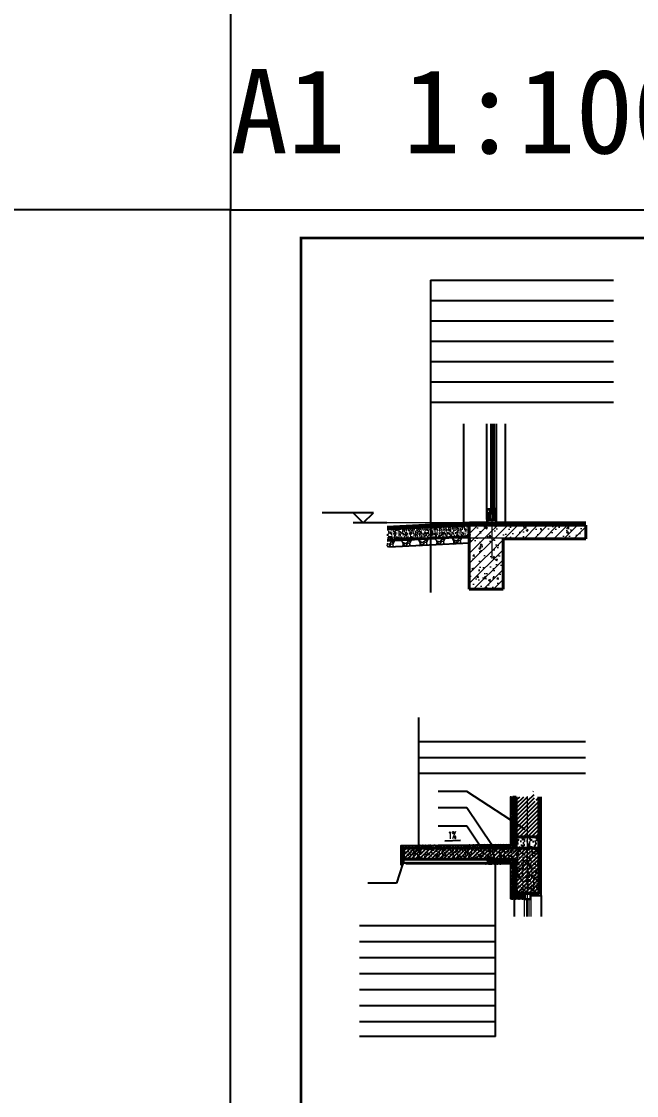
# Model space of a CAD drawing. Extents: x -518115 to 790560, y -210384 to 1628073.
# Drawn here: x 404461 to 409915, y 928779 to 938303 of the extents above; entities that cross this region are included whole.
import ezdxf

# ---------------------------------------------------------------- set-up
doc = ezdxf.new("R2010")
doc.units = 0
doc.header["$LTSCALE"] = 1000
doc.header["$MEASUREMENT"] = 0
doc.linetypes.add('DOTE', pattern=[2.42, 2, -0.2, 0.02, -0.2])
for name, color, linetype in [('3-保温', 17, 'Continuous'), ('3-面层', 5, 'Continuous'), ('5-平立面看线1', 45, 'Continuous'), ('DIM_ELEV', 3, 'Continuous'), ('DIM_LEAD', 3, 'Continuous'), ('DIM_SYMB', 3, 'Continuous'), ('PUB_HACTH', 252, 'Continuous'), ('PUB_TEXT', 4, 'Continuous'), ('图框', 140, 'Continuous')]:
    doc.layers.add(name, color=color, linetype=linetype)
for name, color, linetype, lineweight in [('DOTE', 19, 'DOTE', 9), ('PUB_HATCH', 8, 'Continuous', 9), ('WALL', 9, 'Continuous', 40), ('WINDOW', 144, 'Continuous', 15)]:
    doc.layers.add(name, color=color, linetype=linetype, lineweight=lineweight)
doc.layers.add('yichutu', color=7, linetype='Continuous', true_color=0xffffff, plot=False)
doc.styles.add('_TCH_DIM', font='SIMPLEX.shx', dxfattribs={"width": 0.7, "bigfont": 'GBCBIG.shx'})
doc.styles.add('_TCH_LABEL', font='')
doc.styles.get('_TCH_LABEL').set_extended_font_data('SimHei')
pattern_1 = [(37.5, (-1657867.275, 1254048.917), (-0.62993358, 19.26823769), [0, -15.2, 0, -17, 0, -16.25]), (7.5, (-1657867.275, 1254048.917), (17.69776705, 28.22146065), [0, -8.2, 0, -13.7, 0, -5.25]), (327.5, (-1657879.575, 1254048.917), (31.14141862, 0.05659054), [0, -5, 0, -18, 0, -23.5]), (317.5, (-1657879.575, 1254048.917), (30.06126605, 8.77675565), [0, -2.5, 0, -11.8, 0, -13.5])]
pattern_2 = [(0, (-1657867.275, 1254048.9174), (11.90625, 6.874075), [7.9375, -15.875]), (120, (-1657867.275, 1254048.9174), (-11.906248578, 6.874077464), [7.9375, -15.875]), (60, (-1657867.275, 1254048.9174), (1.422e-06, 13.748152464), [-15.875, 7.9375])]
pattern_3 = [(45, (-1657867.275, 1254048.917), (-11.22532015, 11.22532015), []), (135, (-1657867.275, 1254048.917), (-11.22532015, -11.22532015), [])]
pattern_4 = [(45, (-1657867.275, 1254066.869), (-17.6776766, 17.6776766), [])]
pattern_5 = [(50, (-1657867.275, 1254048.92), (71.7260183, -6.2752135), [7.5, -82.5]), (355, (-1657867.275, 1254048.92), (-13.8751334, 75.2192134), [6, -66]), (100.4514, (-1657861.3, 1254048.394), (57.8509382, 68.9439542), [6.374019, -70.1142112]), (46.1842, (-1657867.275, 1254068.92), (106.724105, -16.5519014), [11.25, -123.75]), (96.6356, (-1657858.38, 1254067.54), (93.4662706, 97.411787), [9.561029, -105.1713]), (351.1842, (-1657867.27, 1254068.92), (93.4661945, 97.41186), [9, -99]), (21, (-1657857.275, 1254063.92), (59.6907052, -40.261889), [7.5, -82.5]), (326, (-1657857.275, 1254063.92), (24.3315332, 72.5150045), [6, -66]), (71.4514, (-1657852.3, 1254060.56), (84.0222629, 32.2530497), [6.374019, -70.1142112]), (37.5, (-1657867.275, 1254048.917), (1.21598553, 33.28938538), [0, -65.2, 0, -67, 0, -66.25]), (7.5, (-1657867.275, 1254048.917), (26.30695374, 39.4411712), [0, -38.2, 0, -63.7, 0, -25.25]), (327.5, (-1657889.575, 1254048.917), (53.38224362, -2.25548717), [0, -25, 0, -78, 0, -103.5]), (317.5, (-1657899.575, 1254048.917), (58.3186169, 10.0104982), [0, -32.5, 0, -51.8, 0, -73.5])]
pattern_6 = [(45, (-1657867.275, 1254048.917), (-17.67766953, 17.67766953), []), (50, (-1657867.275, 1254048.92), (71.7260183, -6.2752135), [7.5, -82.5]), (355, (-1657867.275, 1254048.92), (-13.8751334, 75.2192134), [6, -66]), (100.4514, (-1657861.3, 1254048.394), (57.8509382, 68.9439542), [6.374019, -70.1142112]), (46.1842, (-1657867.275, 1254068.92), (106.724105, -16.5519014), [11.25, -123.75]), (96.6356, (-1657858.38, 1254067.54), (93.4662706, 97.411787), [9.561029, -105.1713]), (351.1842, (-1657867.27, 1254068.92), (93.4661945, 97.41186), [9, -99]), (21, (-1657857.275, 1254063.92), (59.6907052, -40.261889), [7.5, -82.5]), (326, (-1657857.275, 1254063.92), (24.3315332, 72.5150045), [6, -66]), (71.4514, (-1657852.3, 1254060.56), (84.0222629, 32.2530497), [6.374019, -70.1142112]), (37.5, (-1657867.275, 1254048.917), (1.21598553, 33.28938538), [0, -65.2, 0, -67, 0, -66.25]), (7.5, (-1657867.275, 1254048.917), (26.30695374, 39.4411712), [0, -38.2, 0, -63.7, 0, -25.25]), (327.5, (-1657889.575, 1254048.917), (53.38224362, -2.25548717), [0, -25, 0, -78, 0, -103.5]), (317.5, (-1657899.575, 1254048.917), (58.3186169, 10.0104982), [0, -32.5, 0, -51.8, 0, -73.5])]
pattern_7 = [(45, (-1964835.04, 1142494.77), (-44.1941738, 44.1941738), []), (50, (-1964835.04, 1142494.77), (179.315046, -15.688034), [18.75, -206.25]), (355, (-1964835.04, 1142494.77), (-34.687833, 188.048033), [15, -165]), (100.4514, (-1964820.1, 1142493.47), (144.627345, 172.359886), [15.935047, -175.285528]), (46.1842, (-1964835.04, 1142544.77), (266.810262, -41.379754), [28.125, -309.375]), (96.6356, (-1964812.8, 1142541.32), (233.665676, 243.529468), [23.902572, -262.92825]), (351.1842, (-1964835.04, 1142544.77), (233.665486, 243.52965), [22.5, -247.5]), (21, (-1964810.04, 1142532.27), (149.226763, -100.654723), [18.75, -206.25]), (326, (-1964810.04, 1142532.27), (60.828833, 181.287511), [15, -165]), (71.4514, (-1964797.6, 1142523.88), (210.055657, 80.632624), [15.935047, -175.285528]), (37.5, (-1964835.04, 1142494.77), (3.0399638, 83.2234635), [0, -163, 0, -167.5, 0, -165.625]), (7.5, (-1964835.04, 1142494.77), (65.7673844, 98.602928), [0, -95.5, 0, -159.25, 0, -63.125]), (327.5, (-1964890.79, 1142494.77), (133.455609, -5.638718), [0, -62.5, 0, -195, 0, -258.75]), (317.5, (-1964915.79, 1142494.77), (145.7965423, 25.0262456), [0, -81.25, 0, -129.5, 0, -183.75])]

# ---------------------------------------------------------------- blocks, each defined once
blk = doc.blocks.new('A$C72245D93')
at = {"layer": '图框'}
blk.add_lwpolyline([(0, 0), (21025, 0), (21025, -14850), (0, -14850)], close=True, dxfattribs=at)
blk.add_lwpolyline([(0, 0), (21025, 0), (21025, -14850), (0, -14850)], close=True, dxfattribs=at)
at = {"layer": '图框', "const_width": 25}
blk.add_lwpolyline([(20775, -14600), (20775, -250), (625, -250), (625, -14600)], close=True, dxfattribs=at)
blk = doc.blocks.new('yct-841-594-84100-59399.9999999999-100-1000.0')
at = {"layer": 'yichutu', "color": 7, "true_color": 0xffffff}
blk.add_lwpolyline([(0, 0), (0, 59400), (84100, 59400), (84100, 0)], close=True, dxfattribs=at)
at = {"layer": 'yichutu', "color": 7, "true_color": 0xffffff, "style": '_TCH_LABEL'}
blk.add_text('A1 1:100', height=3000, dxfattribs=at).set_placement((0, 61400))

msp = doc.modelspace()

# ---------------------------------------------------------------- hatches: boundary and pattern name
at = {"layer": '3-保温'}
h = msp.add_hatch(dxfattribs=at)
h.set_pattern_fill('ANSI37', color=256, scale=10)
h.set_pattern_definition(pattern_3)
h.paths.add_polyline_path([(408848.9, 931428.8), (408818.9, 931428.8), (408818.9, 930973.6), (408848.9, 930973.6)])
h = msp.add_hatch(dxfattribs=at)
h.set_pattern_fill('ANSI37', color=256, scale=10)
h.set_pattern_definition(pattern_3)
h.paths.add_polyline_path([(408848.9, 930873.6), (408818.9, 930873.6), (408818.9, 930543.6), (408918.9, 930543.6), (408918.9, 930573.6), (408848.9, 930573.6), (408848.9, 930573.6)])
at = {"layer": 'DIM_SYMB'}
msp.add_hatch(color=256, dxfattribs=at).paths.add_polyline_path([(408215.1, 931033), (408275.1, 931035.6), (408274.7, 931043.6)])
at = {"layer": 'PUB_HACTH', "ltscale": 0.8}
h = msp.add_hatch(dxfattribs=at)
h.set_pattern_fill('AR-CONC', color=256, scale=25, angle=2.86068)
h.set_pattern_definition([(52.8606782, (-1741265.465, 1158950.115), (45.6882796, -1.7067098), [4.7625, -52.3875]), (357.8606782, (-1741265.465, 1158950.115), (-11.1835175, 47.2649187), [3.81, -41.91]), (103.3116782, (-1741261.657, 1158949.973), (34.5049375, 45.558), [4.0475, -44.5225]), (49.0448782, (-1741266.1, 1158962.8), (68.2098655, -7.115264), [7.14375, -78.58125]), (99.4962782, (-1741260.414, 1158962.206), (56.1899994, 64.74137), [6.07125, -66.78375]), (354.0446782, (-1741266.1, 1158962.8), (56.1900976, 64.7412652), [5.715, -62.865]), (23.8606782, (-1741259.598, 1158959.945), (39.1324404, -23.6428395), [4.7625, -52.3875]), (328.8606782, (-1741259.6, 1158959.945), (13.1331625, 46.7607062), [3.81, -41.91]), (74.3120782, (-1741256.337, 1158957.975), (52.2654936, 23.1179638), [4.0475, -44.5225]), (40.36067825, (-1741265.465, 1158950.115), (-0.28379433, 21.15095364), [0, -41.402, 0, -42.545, 0, -42.06875]), (10.3606782, (-1741265.465, 1158950.115), (15.43415785, 25.84763433), [0, -24.257, 0, -40.4495, 0, -16.03375]), (330.36067825, (-1741279.607, 1158949.408), (33.92688386, 0.26134608), [0, -15.875, 0, -49.53, 0, -65.7225]), (320.3606782, (-1741285.95, 1158949.09), (36.6689041, 8.19689118), [0, -20.6375, 0, -32.893, 0, -46.6725])])
h.paths.add_polyline_path([(407703, 933800.1), (407703, 933700), (408437.2, 933736.7), (408432.2, 933836.6)])
h = msp.add_hatch(dxfattribs=at)
h.set_pattern_fill('粉刷', color=256, scale=5)
h.set_pattern_definition(pattern_1)
h.paths.add_polyline_path([(408818.9, 931428.8), (408798.9, 931428.8), (408798.9, 931006.1), (408818.9, 931006.3)])
h = msp.add_hatch(dxfattribs=at)
h.set_pattern_fill('普通砖', color=256, scale=10)
h.set_pattern_definition(pattern_4)
h.paths.add_polyline_path([(408948.9, 931428.8), (408848.9, 931428.8), (408848.9, 931073.6), (408948.9, 931073.6)])
h = msp.add_hatch(dxfattribs=at)
h.set_pattern_fill('普通砖', color=256, scale=10)
h.set_pattern_definition(pattern_4)
h.paths.add_polyline_path([(409048.9, 931428.8), (409037.1, 931428.8), (409018.4, 931376.3), (408999.9, 931481.3), (408980.8, 931428.8), (408948.9, 931428.8), (408948.9, 931073.6), (409048.9, 931073.6)])
h = msp.add_hatch(dxfattribs=at)
h.set_pattern_fill('粉刷', color=256, scale=5)
h.set_pattern_definition(pattern_1)
h.paths.add_polyline_path([(409068.9, 931428.8), (409048.9, 931428.8), (409048.9, 930873.6), (409048.9, 930573.6), (408978.9, 930573.6), (408978.9, 930553.6), (409068.9, 930553.6)])
h = msp.add_hatch(dxfattribs=at)
h.set_pattern_fill('混凝土', color=256, scale=10)
h.set_pattern_definition(pattern_5)
h.paths.add_polyline_path([(408948.9, 931073.6), (408848.9, 931073.6), (408848.9, 930973.6), (408948.9, 930973.6)])
h = msp.add_hatch(dxfattribs=at)
h.set_pattern_fill('混凝土', color=256, scale=10)
h.set_pattern_definition(pattern_5)
h.paths.add_polyline_path([(409048.9, 931073.6), (408948.9, 931073.6), (408948.9, 930973.6), (409048.9, 930973.6)])
h = msp.add_hatch(dxfattribs=at)
h.set_pattern_fill('粉刷', color=256, scale=5)
h.set_pattern_definition(pattern_1)
h.paths.add_polyline_path([(408527.7, 931003.4), (407828.9, 930996.4), (407828.9, 930823.6), (407848.9, 930833.6), (407848.9, 930843.6), (407868.9, 930843.6), (408590.8, 930833.6), (408590.8, 930843.6), (407848.9, 930843.6), (407848.9, 930873.6), (407848.9, 930973.6), (408527.7, 930973.6)])
h = msp.add_hatch(dxfattribs=at)
h.set_pattern_fill('钢筋混凝土', color=256, scale=10)
h.set_pattern_definition(pattern_6)
h.paths.add_polyline_path([(408948.9, 930973.6), (408848.9, 930973.6), (407848.9, 930973.6), (407848.9, 930873.6), (408848.9, 930873.6), (408848.9, 930573.6), (408948.9, 930573.6)])
h = msp.add_hatch(color=256, dxfattribs=at)
h.dxf.hatch_style = 1
h.paths.add_polyline_path([(408547.7, 931003.6), (408527.7, 931003.4), (408527.7, 930973.6), (408547.7, 930973.6)])
h = msp.add_hatch(dxfattribs=at)
h.set_pattern_fill('HONEY', color=256, scale=5)
h.set_pattern_definition(pattern_2)
h.paths.add_polyline_path([(408590.8, 931004), (408547.7, 931003.6), (408547.7, 930973.6), (408590.8, 930973.6)])
h = msp.add_hatch(dxfattribs=at)
h.set_pattern_fill('HONEY', color=256, scale=5)
h.set_pattern_definition(pattern_2)
h.paths.add_polyline_path([(408818.9, 931006.3), (408590.8, 931004), (408590.8, 930973.6), (408818.9, 930973.6)])
h = msp.add_hatch(dxfattribs=at)
h.set_pattern_fill('钢筋混凝土', color=256, scale=10)
h.set_pattern_definition(pattern_6)
h.paths.add_polyline_path([(409048.9, 930873.6), (409048.9, 930973.6), (408948.9, 930973.6), (408948.9, 930573.6), (408978.9, 930573.6), (409048.9, 930573.6)])
h = msp.add_hatch(dxfattribs=at)
h.set_pattern_fill('HONEY', color=256, scale=5)
h.set_pattern_definition(pattern_2)
h.paths.add_polyline_path([(408590.8, 930873.6), (407848.9, 930873.6), (407848.9, 930843.6), (408590.8, 930843.6)])
h = msp.add_hatch(dxfattribs=at)
h.set_pattern_fill('HONEY', color=256, scale=5)
h.set_pattern_definition(pattern_2)
h.paths.add_polyline_path([(408818.9, 930873.6), (408590.8, 930873.6), (408590.8, 930843.6), (408818.9, 930843.6)])
h = msp.add_hatch(dxfattribs=at)
h.set_pattern_fill('粉刷', color=256, scale=5)
h.set_pattern_definition(pattern_1)
h.paths.add_polyline_path([(408818.9, 930843.6), (408590.8, 930843.6), (408590.8, 930833.6), (408798.9, 930833.6), (408798.9, 930523.6), (408918.9, 930523.6), (408918.9, 930543.6), (408818.9, 930543.6)])
at = {"layer": 'PUB_HATCH'}
h = msp.add_hatch(dxfattribs=at)
h.set_pattern_fill('钢筋混凝土', color=256, scale=25, style=0)
h.set_pattern_definition(pattern_7)
h.paths.add_polyline_path([(408731.4, 933716.7), (408431.4, 933836.7), (408431.4, 933269.7), (408731.4, 933269.7)])
h = msp.add_hatch(dxfattribs=at)
h.set_pattern_fill('钢筋混凝土', color=256, scale=25, style=0)
h.set_pattern_definition(pattern_7)
h.paths.add_polyline_path([(409463.9, 933716.7), (409463.9, 933836.7), (408431.4, 933836.7), (408731.4, 933716.7)])
at = {"layer": 'PUB_HATCH', "linetype": 'ByBlock'}
h = msp.add_hatch(dxfattribs=at)
h.set_pattern_fill('卵石砌体', color=256, scale=20, angle=2.86068, style=0)
h.set_pattern_definition([(2.860678, (-1741160.6, 1158955.36), (-7.486127, 149.813077), [7.5, -22.5, 7.5, -112.5]), (2.860678, (-1741123.89, 1158972.21), (-7.486127, 149.813077), [7.5, -142.5]), (2.860678, (-1741199.55, 1158983.45), (-7.486127, 149.813077), [15, -135]), (2.860678, (-1741237.37, 1158989.07), (-7.486127, 149.813077), [22.5, -127.5]), (2.860678, (-1741162.84, 1159000.3), (-7.486127, 149.813077), [15, -15, 22.5, -97.5]), (2.860678, (-1741171.45, 1159022.4), (-7.486127, 149.813077), [22.5, -127.5]), (2.860678, (-1741209.28, 1159028.02), (-7.486127, 149.813077), [22.5, -52.5, 22.5, -52.5]), (2.860678, (-1741240.37, 1159048.99), (-7.486127, 149.813077), [22.5, -7.5, 7.5, -112.5]), (2.860678, (-1741143.74, 1159068.84), (-7.486127, 149.813077), [7.5, -142.5]), (2.860678, (-1741174.45, 1159082.32), (-7.486127, 149.813077), [15, -135]), (92.860678, (-1741272.2, 1159084.95), (-149.813077, -7.486127), [15, -135]), (92.860678, (-1741251.98, 1158980.83), (-149.813077, -7.486127), [7.5, -15, 22.5, -105]), (92.860678, (-1741215.28, 1158997.68), (-149.813077, -7.486127), [30, -7.5, 7.5, -105]), (92.860678, (-1741194.68, 1159036.26), (-149.813077, -7.486127), [22.5, -127.5]), (92.860678, (-1741183.82, 1158969.21), (-149.813077, -7.486127), [15, -135]), (92.860678, (-1741182.31, 1159089.44), (-149.813077, -7.486127), [15, -135]), (92.860678, (-1741170.33, 1158999.92), (-149.813077, -7.486127), [15, -75, 7.5, -52.5]), (92.860678, (-1741151.6, 1159075.95), (-149.813077, -7.486127), [7.5, -7.5, 7.5, -127.5]), (92.860678, (-1741140.74, 1159008.91), (-149.813077, -7.486127), [15, -22.5, 15, -97.5]), (92.860678, (-1741131.38, 1158971.83), (-149.813077, -7.486127), [15, -135]), (47.860678, (-1741258.72, 1158965.47), (-7.486127, 149.8130763), [21.21315, -42.426404, 31.8198, -116.672678]), (47.860678, (-1741266.21, 1158965.1), (-7.486127, 149.8130763), [21.213203, -190.91883]), (47.860678, (-1741184.56, 1158984.2), (-7.486127, 149.8130763), [21.213203, -190.91883]), (47.860678, (-1741203.29, 1159058.35), (-7.486127, 149.8130763), [21.213203, -190.91883]), (47.860678, (-1741132.13, 1158986.82), (-7.486127, 149.8130763), [21.213203, -190.91883]), (47.860678, (-1741260.22, 1158995.43), (-7.486127, 149.8130763), [10.606602, -201.52542]), (47.860678, (-1741247.48, 1159041.13), (-7.486127, 149.8130763), [10.606602, -201.52542]), (47.860678, (-1741229.88, 1158989.44), (-7.486127, 149.8130763), [10.606602, -201.52542]), (47.860678, (-1741217.52, 1159042.62), (-7.486127, 149.8130763), [10.606602, -201.52542]), (47.860678, (-1741171.08, 1159014.91), (-7.486127, 149.8130763), [10.606602, -201.52542]), (47.860678, (-1741175.2, 1159097.3), (-7.486127, 149.8130763), [10.606602, -201.52542]), (47.860678, (-1741159.47, 1159083.07), (-7.486127, 149.8130763), [10.606602, -201.52542]), (47.860678, (-1741147.86, 1159001.05), (-7.486127, 149.8130763), [10.606602, -201.52542]), (47.860678, (-1741138.5, 1158963.97), (-7.486127, 149.8130763), [10.606602, -201.52542]), (47.860678, (-1741141.49, 1159023.89), (-7.486127, 149.8130763), [10.606602, -201.52542]), (47.860678, (-1741145.24, 1159098.8), (-7.486127, 149.8130763), [10.606602, -201.52542]), (47.860678, (-1741136.25, 1159069.21), (-7.486127, 149.8130763), [10.606602, -201.52542]), (137.860678, (-1741166.96, 1159082.7), (-149.8130763, -7.486127), [10.606602, -201.52542]), (137.860678, (-1741152.73, 1159098.43), (-149.8130763, -7.486127), [10.606602, -201.52542]), (137.860678, (-1741143.74, 1159068.84), (-149.8130763, -7.486127), [10.606602, -201.52542]), (137.860678, (-1741122.76, 1159099.92), (-149.8130763, -7.486127), [10.606602, -201.52542]), (137.860678, (-1741195.05, 1159043.75), (-149.8130763, -7.486127), [10.606602, -201.52542]), (137.860678, (-1741209.28, 1159028.02), (-149.8130763, -7.486127), [10.606602, -201.52542]), (137.860678, (-1741252.35, 1158988.32), (-149.8130763, -7.486127), [10.606602, -201.52542]), (137.860678, (-1741237.37, 1158989.07), (-149.8130763, -7.486127), [10.606602, -201.52542]), (137.860678, (-1741225.01, 1159042.25), (-149.8130763, -7.486127), [10.606602, -201.52542]), (137.860678, (-1741253.85, 1159018.28), (-149.8130763, -7.486127), [10.606602, -201.52542]), (137.860678, (-1741162.84, 1159000.3), (-149.8130763, -7.486127), [10.606602, -201.52542]), (137.860678, (-1741141.12, 1159016.4), (-149.8130763, -7.486127), [10.606602, -201.52542]), (137.860678, (-1741132.13, 1158986.82), (-149.8130763, -7.486127), [10.606602, -201.52542]), (137.860678, (-1741132.88, 1159001.8), (-149.8130763, -7.486127), [10.606602, -201.52542]), (137.860678, (-1741123.89, 1158972.21), (-149.8130763, -7.486127), [10.606602, -201.52542]), (137.860678, (-1741248.23, 1159056.11), (-149.8130763, -7.486127), [21.213203, -190.91883]), (137.860678, (-1741171.08, 1159014.91), (-149.8130763, -7.486127), [21.213203, -190.91883]), (137.860678, (-1741175.95, 1158962.1), (-149.8130763, -7.486127), [53.033008, -159.099024]), (29.4257294, (-1741269.21, 1159025.02), (149.8130758, 7.4861281), [16.77, -318.64018]), (29.4257294, (-1741244.49, 1158981.2), (149.8130758, 7.4861281), [16.77, -318.64018]), (29.4257294, (-1741217.896, 1159050.114), (149.8130758, 7.4861281), [16.77, -318.64018]), (29.4257294, (-1741153.105, 1158955.73), (149.8130758, 7.4861281), [16.77, -318.64018]), (29.4257294, (-1741177.45, 1158992.06), (149.8130758, 7.4861281), [16.77, -318.64018]), (29.4257294, (-1741163.964, 1159022.77), (149.8130758, 7.4861281), [16.77, -318.64018]), (29.4257294, (-1741189.056, 1159074.08), (149.8130758, 7.4861281), [16.77, -318.64018]), (29.4257294, (-1741136.25, 1159069.21), (149.8130758, 7.4861281), [16.77, -318.64018]), (66.295627, (-1741254.226, 1159025.77), (-7.4861268, 149.8130764), [16.77, -318.64018]), (66.295627, (-1741254.6, 1159033.26), (-7.4861268, 149.8130764), [16.77, -318.64018]), (66.295627, (-1741195.8, 1159058.73), (-7.4861268, 149.8130764), [33.54, -301.87018]), (66.295627, (-1741142.99, 1159053.86), (-7.4861268, 149.8130764), [16.77, -318.64018]), (66.295627, (-1741149.36, 1159031.01), (-7.4861268, 149.8130764), [16.77, -318.64018]), (66.295627, (-1741222.767, 1158997.305), (-7.4861268, 149.8130764), [16.77, -318.64018]), (66.295627, (-1741151.98, 1159083.445), (-7.4861268, 149.8130764), [16.77, -318.64018]), (66.295627, (-1741129.13, 1159077.08), (-7.4861268, 149.8130764), [16.77, -318.64018]), (119.4257294, (-1741263.96, 1159070.34), (-7.4861281, 149.8130758), [16.77, -318.64018]), (119.4257294, (-1741175.58, 1158954.607), (-7.4861281, 149.8130758), [16.77, -318.64018]), (119.4257294, (-1741247.86, 1159048.616), (-7.4861281, 149.8130758), [16.77, -318.64018]), (119.4257294, (-1741134.75, 1159039.25), (-7.4861281, 149.8130758), [16.77, -318.64018]), (119.4257294, (-1741186.81, 1159029.14), (-7.4861281, 149.8130758), [16.77, -318.64018]), (119.4257294, (-1741143.364, 1159061.35), (-7.4861281, 149.8130758), [16.77, -318.64018]), (119.4257294, (-1741216.77, 1159027.64), (-7.4861281, 149.8130758), [16.77, -318.64018]), (119.4257294, (-1741245.24, 1158996.18), (-7.4861281, 149.8130758), [16.77, -318.64018]), (156.295627, (-1741256.1, 1159063.223), (-149.8130764, -7.4861268), [16.77, -318.64018]), (156.295627, (-1741199.546, 1158983.446), (-149.8130764, -7.4861268), [16.77, -318.64018]), (156.295627, (-1741232.88, 1159049.365), (-149.8130764, -7.4861268), [16.77, -318.64018]), (156.295627, (-1741139.995, 1158993.93), (-149.8130764, -7.4861268), [16.77, -318.64018]), (156.295627, (-1741160.595, 1158955.355), (-149.8130764, -7.4861268), [16.77, -318.64018]), (156.295627, (-1741151.6, 1159075.954), (-149.8130764, -7.4861268), [16.77, -318.64018]), (156.295627, (-1741171.455, 1159022.4), (-149.8130764, -7.4861268), [16.77, -318.64018]), (156.295627, (-1741256.1, 1159063.223), (-149.8130764, -7.4861268), [16.77, -318.64018]), (156.295627, (-1741119.395, 1159032.51), (-149.8130764, -7.4861268), [16.77, -318.64018]), (246.295627, (-1741258.72, 1158965.47), (7.4861268, -149.8130764), [16.77, -318.64018])])
h.paths.add_polyline_path([(407703, 933646.9), (407719.8, 933640.8), (408440.2, 933676.8), (408437.2, 933736.7), (407703, 933700)])

# ---------------------------------------------------------------- linework, layer by layer
for p, q in [((408588.9, 933886.7), (408588.9, 934735.2)), ((408673.9, 933981.7), (408673.9, 934735.2)), ((408588.9, 933981.7), (408619, 933981.7)), ((408588.9, 933931.7), (408588.9, 933981.7)), ((408593.9, 933976.7), (408614, 933976.7)), ((408593.9, 933941.7), (408593.9, 933976.7)), ((408614, 933976.7), (408614, 933941.7)), ((408619, 933981.7), (408619, 933941.7)), ((408662.9, 933981.7), (408657.8, 933981.7)), ((408657.8, 933941.7), (408657.8, 933981.7)), ((408662.9, 933981.7), (408662.9, 933936.7)), ((408663.9, 933976.7), (408663.9, 933981.7)), ((408673.9, 933981.7), (408663.9, 933981.7)), ((408668.9, 933976.7), (408663.9, 933976.7)), ((408668.9, 933936.7), (408668.9, 933976.7)), ((408673.9, 933931.7), (408673.9, 933981.7)), ((408593.9, 933936.7), (408588.9, 933936.7)), ((408588.9, 933936.7), (408593.9, 933936.7)), ((408588.9, 933886.7), (408588.9, 933936.7)), ((408588.9, 933921), (408588.9, 933902.1)), ((408588.9, 933886.7), (408588.9, 933856.7)), ((408673.9, 933886.7), (408588.9, 933886.7)), ((408673.9, 933886.7), (408588.9, 933886.7)), ((408614, 933941.7), (408593.9, 933941.7)), ((408668, 933936.7), (408593.9, 933936.7)), ((408593.9, 933936.7), (408598.9, 933936.7)), ((408608.9, 933931.7), (408593.9, 933931.7)), ((408608.9, 933931.7), (408593.9, 933931.7)), ((408593.9, 933931.7), (408608.9, 933931.7)), ((408593.9, 933891.7), (408593.9, 933931.7)), ((408593.9, 933891.7), (408608.9, 933891.7)), ((408593.9, 933881.7), (408593.9, 933861.7)), ((408668.9, 933881.7), (408593.9, 933881.7)), ((408598.9, 933941.7), (408614, 933941.7)), ((408608.9, 933931.7), (408608.9, 933891.7)), ((408613.9, 933934.7), (408619, 933934.7)), ((408613.9, 933934.7), (408613.9, 933928.7)), ((408613.9, 933928.7), (408619, 933928.7)), ((408613.9, 933926.7), (408613.9, 933896.7)), ((408613.9, 933926.7), (408619, 933926.7)), ((408619, 933896.7), (408613.9, 933896.7)), ((408613.9, 933894.7), (408613.9, 933888.7)), ((408619, 933894.7), (408613.9, 933894.7)), ((408619, 933888.7), (408613.9, 933888.7)), ((408657.8, 933941.7), (408619, 933941.7)), ((408619, 933941.7), (408657.8, 933941.7)), ((408619, 933936.7), (408619, 933934.7)), ((408619, 933928.7), (408619, 933926.7)), ((408619, 933896.7), (408619, 933894.7)), ((408619, 933888.7), (408619, 933886.7)), ((408625.4, 933956.9), (408651.4, 933956.9)), ((408625.4, 933956.9), (408625.4, 933941.7)), ((408625.4, 933956.9), (408651.4, 933941.7)), ((408625.4, 933941.7), (408651.4, 933956.9)), ((408638, 933934.7), (408638, 933936.7)), ((408638, 933936.7), (408668.9, 933936.7)), ((408638, 933934.7), (408643.9, 933934.7)), ((408638, 933928.7), (408643.9, 933928.7)), ((408638, 933926.7), (408638, 933928.7)), ((408638, 933926.7), (408643.9, 933926.7)), ((408638, 933894.7), (408638, 933896.7)), ((408643.9, 933896.7), (408638, 933896.7)), ((408643.9, 933894.7), (408638, 933894.7)), ((408638, 933886.7), (408638, 933888.7)), ((408643.9, 933888.7), (408638, 933888.7)), ((408643.9, 933934.7), (408643.9, 933928.7)), ((408643.9, 933934.7), (408643.9, 933928.7)), ((408643.9, 933926.7), (408643.9, 933896.7)), ((408643.9, 933926.7), (408643.9, 933896.7)), ((408643.9, 933894.7), (408643.9, 933888.7)), ((408643.9, 933894.7), (408643.9, 933888.7)), ((408668.9, 933931.7), (408648.9, 933931.7)), ((408648.9, 933931.7), (408668.9, 933931.7)), ((408648.9, 933931.7), (408648.9, 933891.7)), ((408648.9, 933931.7), (408648.9, 933891.7)), ((408648.9, 933891.7), (408668.9, 933891.7)), ((408651.4, 933956.9), (408651.4, 933941.7)), ((408668.9, 933891.7), (408668.9, 933931.7)), ((408668.9, 933861.7), (408668.9, 933881.7)), ((408673.9, 933886.7), (408673.9, 933936.7)), ((408673.9, 933856.7), (408673.9, 933886.7)), ((408588.9, 933856.7), (408673.9, 933856.7)), ((408593.9, 933861.7), (408668.9, 933861.7))]:
    msp.add_line(p, q)
at = {"color": 4}
for p, q in [((408625.4, 933956.9), (408625.4, 934735.2)), ((408633.4, 933956.9), (408633.4, 934735.2)), ((408643.4, 933956.9), (408643.4, 934735.2)), ((408651.4, 933956.9), (408651.4, 934735.2))]:
    msp.add_line(p, q, dxfattribs=at)
for centre, start, end in [((408620.1, 933987.2), 258.69778, 339.24089), ((408620.1, 933975.5), 258.69778, 339.24089), ((408656.7, 933987.2), 200.75911, 281.30222), ((408656.7, 933975.5), 200.75911, 281.30222)]:
    msp.add_arc(centre, 5.68, start, end)
at = {"layer": '3-面层', "ltscale": 0.8}
for p, q in [((408798.9, 931006.1), (408798.9, 931428.8)), ((408818.9, 931428.8), (408818.9, 930973.6)), ((408848.9, 931428.8), (408818.9, 931428.8)), ((408848.9, 930973.6), (408848.9, 931428.8)), ((407848.9, 930973.6), (408848.9, 930973.6)), ((407848.9, 930873.6), (407848.9, 930973.6)), ((407848.9, 930973.6), (407848.9, 930843.6)), ((408527.7, 931003.6), (408527.7, 930973.6)), ((408547.7, 931003.6), (408547.7, 930973.6)), ((408848.9, 930873.6), (407848.9, 930873.6)), ((407848.9, 930873.6), (407848.9, 930843.6)), ((407848.9, 930843.6), (408818.9, 930843.6)), ((408818.9, 930873.6), (408818.9, 930543.6)), ((408848.9, 930573.6), (408848.9, 930873.6)), ((408818.9, 930543.6), (408918.9, 930543.6)), ((408918.9, 930573.6), (408848.9, 930573.6)), ((408918.9, 930543.6), (408918.9, 930573.6))]:
    msp.add_line(p, q, dxfattribs=at)
at = {"layer": '3-面层'}
for points in [[(408381.4, 934735.2), (408381.4, 933856.7)], [(408751.4, 934735.2), (408751.4, 933856.7)]]:
    msp.add_lwpolyline(points, dxfattribs=at)
at = {"layer": '3-面层', "ltscale": 0.8}
for points in [[(408978.9, 930553.6), (409068.9, 930553.6), (409068.9, 931428.8)], [(407848.9, 930833.6), (407828.9, 930823.6), (407828.9, 930996.4), (408818.9, 931006.3)], [(407848.9, 930833.6), (407848.9, 930843.6), (407868.9, 930843.6), (407868.9, 930833.6)], [(408918.9, 930523.6), (408798.9, 930523.6), (408798.9, 930833.6), (407868.9, 930833.6)]]:
    msp.add_lwpolyline(points, dxfattribs=at)
at = {"layer": '5-平立面看线1', "ltscale": 0.8}
for points in [[(409068.9, 930553.6), (409068.9, 930365.4)], [(408828.9, 930523.6), (408828.9, 930365.4)]]:
    msp.add_lwpolyline(points, dxfattribs=at)
at = {"layer": 'DIM_ELEV'}
for p, q in [((407581.9, 933946.7), (407127.5, 933946.7)), ((407491.9, 933856.7), (407401.9, 933946.7)), ((407491.9, 933856.7), (407581.9, 933946.7)), ((407701.9, 933856.7), (407401.9, 933856.7))]:
    msp.add_line(p, q, dxfattribs=at)
at = {"layer": 'DIM_LEAD'}
for p, q in [((408088, 936007.4), (408088, 933239.8)), ((408088, 936007.4), (409711.8, 936007.4)), ((408088, 935827.4), (409711.8, 935827.4)), ((408088, 935647.4), (409711.8, 935647.4)), ((408088, 935467.4), (409711.8, 935467.4)), ((408088, 935287.4), (409711.8, 935287.4)), ((408088, 935107.4), (409711.8, 935107.4)), ((408088, 934927.4), (409711.8, 934927.4)), ((407985.7, 930926.9), (407985.7, 932130.9)), ((407985.7, 931919), (409461.8, 931919)), ((407985.7, 931777.6), (409461.8, 931777.6)), ((407985.7, 931636.2), (409461.8, 931636.2)), ((408409.7, 931473.9), (408155.5, 931473.9)), ((408928.7, 931137.9), (408409.7, 931473.9)), ((408409.7, 931330.9), (408155.5, 931330.9)), ((408634, 930994.9), (408409.7, 931330.9)), ((408409.7, 931166.9), (408155.5, 931166.9)), ((408538.7, 930973.6), (408409.7, 931166.9)), ((407838.9, 930828.6), (407786.7, 930661.9)), ((408663.8, 929302.9), (408663.8, 930875.9)), ((407786.7, 930661.9), (407532.5, 930661.9)), ((408663.8, 930282.3), (407459.7, 930282.3)), ((408663.8, 930140.9), (407459.7, 930140.9)), ((408663.8, 929999.5), (407459.7, 929999.5)), ((408663.8, 929858.1), (407459.7, 929858.1)), ((408663.8, 929716.7), (407459.7, 929716.7)), ((408663.8, 929575.3), (407459.7, 929575.3)), ((408663.8, 929433.9), (407459.7, 929433.9)), ((408663.8, 929302.9), (407459.7, 929302.9))]:
    msp.add_line(p, q, dxfattribs=at)
at = {"layer": 'DIM_SYMB'}
msp.add_lwpolyline([(408355.4, 931039), (408215.1, 931033)], dxfattribs=at)
at = {"layer": 'DOTE', "color": 4}
msp.add_line((408631.4, 934735.2), (408631.4, 933539.7), dxfattribs=at)
at = {"layer": 'DOTE'}
for p, q in [((409463.9, 933856.7), (407701.9, 933856.7)), ((409465, 933721.6), (407703, 933721.6)), ((408948.9, 930365.4), (408948.9, 931428.8))]:
    msp.add_line(p, q, dxfattribs=at)
at = {"layer": 'PUB_HACTH', "ltscale": 0.8}
msp.add_lwpolyline([(408432.5, 933676.4), (407719.8, 933640.8)], dxfattribs=at)
at = {"layer": 'PUB_HACTH', "ltscale": 0.8, "const_width": 5}
msp.add_lwpolyline([(408848.9, 931273.6), (408848.9, 930973.6), (407848.9, 930973.6), (407848.9, 930873.6), (408148.9, 930873.6)], dxfattribs=at)
at = {"layer": 'WALL', "ltscale": 0.8}
for q in [(407703, 933820.1), (409463.9, 933856.7)]:
    msp.add_line((408433.3, 933856.7), q, dxfattribs=at)
at = {"layer": 'WALL', "color": 2}
for p, q in [((408431.4, 933836.7), (408431.4, 933269.7)), ((409463.9, 933836.7), (408431.4, 933836.7)), ((408731.4, 933716.7), (408731.4, 933269.7)), ((409463.9, 933716.7), (408731.4, 933716.7)), ((408848.9, 931073.6), (409048.9, 931073.6)), ((408848.9, 930973.6), (409048.9, 930973.6))]:
    msp.add_line(p, q, dxfattribs=at)
at = {"layer": 'WALL'}
for p, q in [((409463.9, 933716.7), (409463.9, 933836.7)), ((408731.4, 933269.7), (408431.4, 933269.7))]:
    msp.add_line(p, q, dxfattribs=at)
at = {"layer": 'WALL', "color": 2, "ltscale": 0.8}
for points in [[(408432.2, 933836.6), (407703, 933800.1)], [(407703, 933700), (408432.5, 933736.5)]]:
    msp.add_lwpolyline(points, dxfattribs=at)
at = {"layer": 'WALL', "color": 2}
for points in [[(408848.9, 930873.6), (407848.9, 930873.6), (407848.9, 930973.6), (408848.9, 930973.6), (408848.9, 931428.8)], [(409048.9, 931428.8), (409048.9, 930873.6)], [(409048.9, 930873.6), (409048.9, 930573.6), (408848.9, 930573.6), (408848.9, 930873.6)]]:
    msp.add_lwpolyline(points, dxfattribs=at)
at = {"layer": 'WINDOW'}
for p, q in [((408918.9, 930513.6), (408918.9, 930365.4)), ((408938.9, 930513.6), (408938.9, 930365.4)), ((408958.9, 930513.6), (408958.9, 930365.4)), ((408978.9, 930513.6), (408978.9, 930365.4))]:
    msp.add_line(p, q, dxfattribs=at)
for points in [[(408918.9, 930573.6), (408978.9, 930573.6), (408978.9, 930513.6), (408918.9, 930513.6)], [(408918.9, 930573.6), (408978.9, 930573.6), (408978.9, 930513.6), (408918.9, 930513.6)], [(408928.9, 930563.6), (408968.9, 930563.6), (408968.9, 930523.6), (408928.9, 930523.6)], [(408928.9, 930563.6), (408968.9, 930563.6), (408968.9, 930523.6), (408928.9, 930523.6)]]:
    msp.add_lwpolyline(points, close=True, dxfattribs=at)
at = {"layer": '图框', "color": 2}
msp.add_lwpolyline([(406314.1, 936632.1), (375314.1, 936632.1), (375314.1, 954632.1), (406314.1, 954632.1)], close=True, dxfattribs=at)

# ---------------------------------------------------------------- block references
msp.add_blockref('A$C72245D93', (406314.1, 936632.1))
at = {"layer": 'yichutu', "xscale": 0.25, "yscale": 0.25, "zscale": 0.25}
msp.add_blockref('yct-841-594-84100-59399.9999999999-100-1000.0', (406314.1, 921782.1), dxfattribs=at)

# ---------------------------------------------------------------- texts
at = {"layer": 'PUB_TEXT', "style": '_TCH_DIM', "width": 0.505556}
msp.add_text('1%%%', height=63, rotation=2.45136, dxfattribs=at).set_placement((408245.4, 931054.8))

doc.saveas('drawing.dxf')
